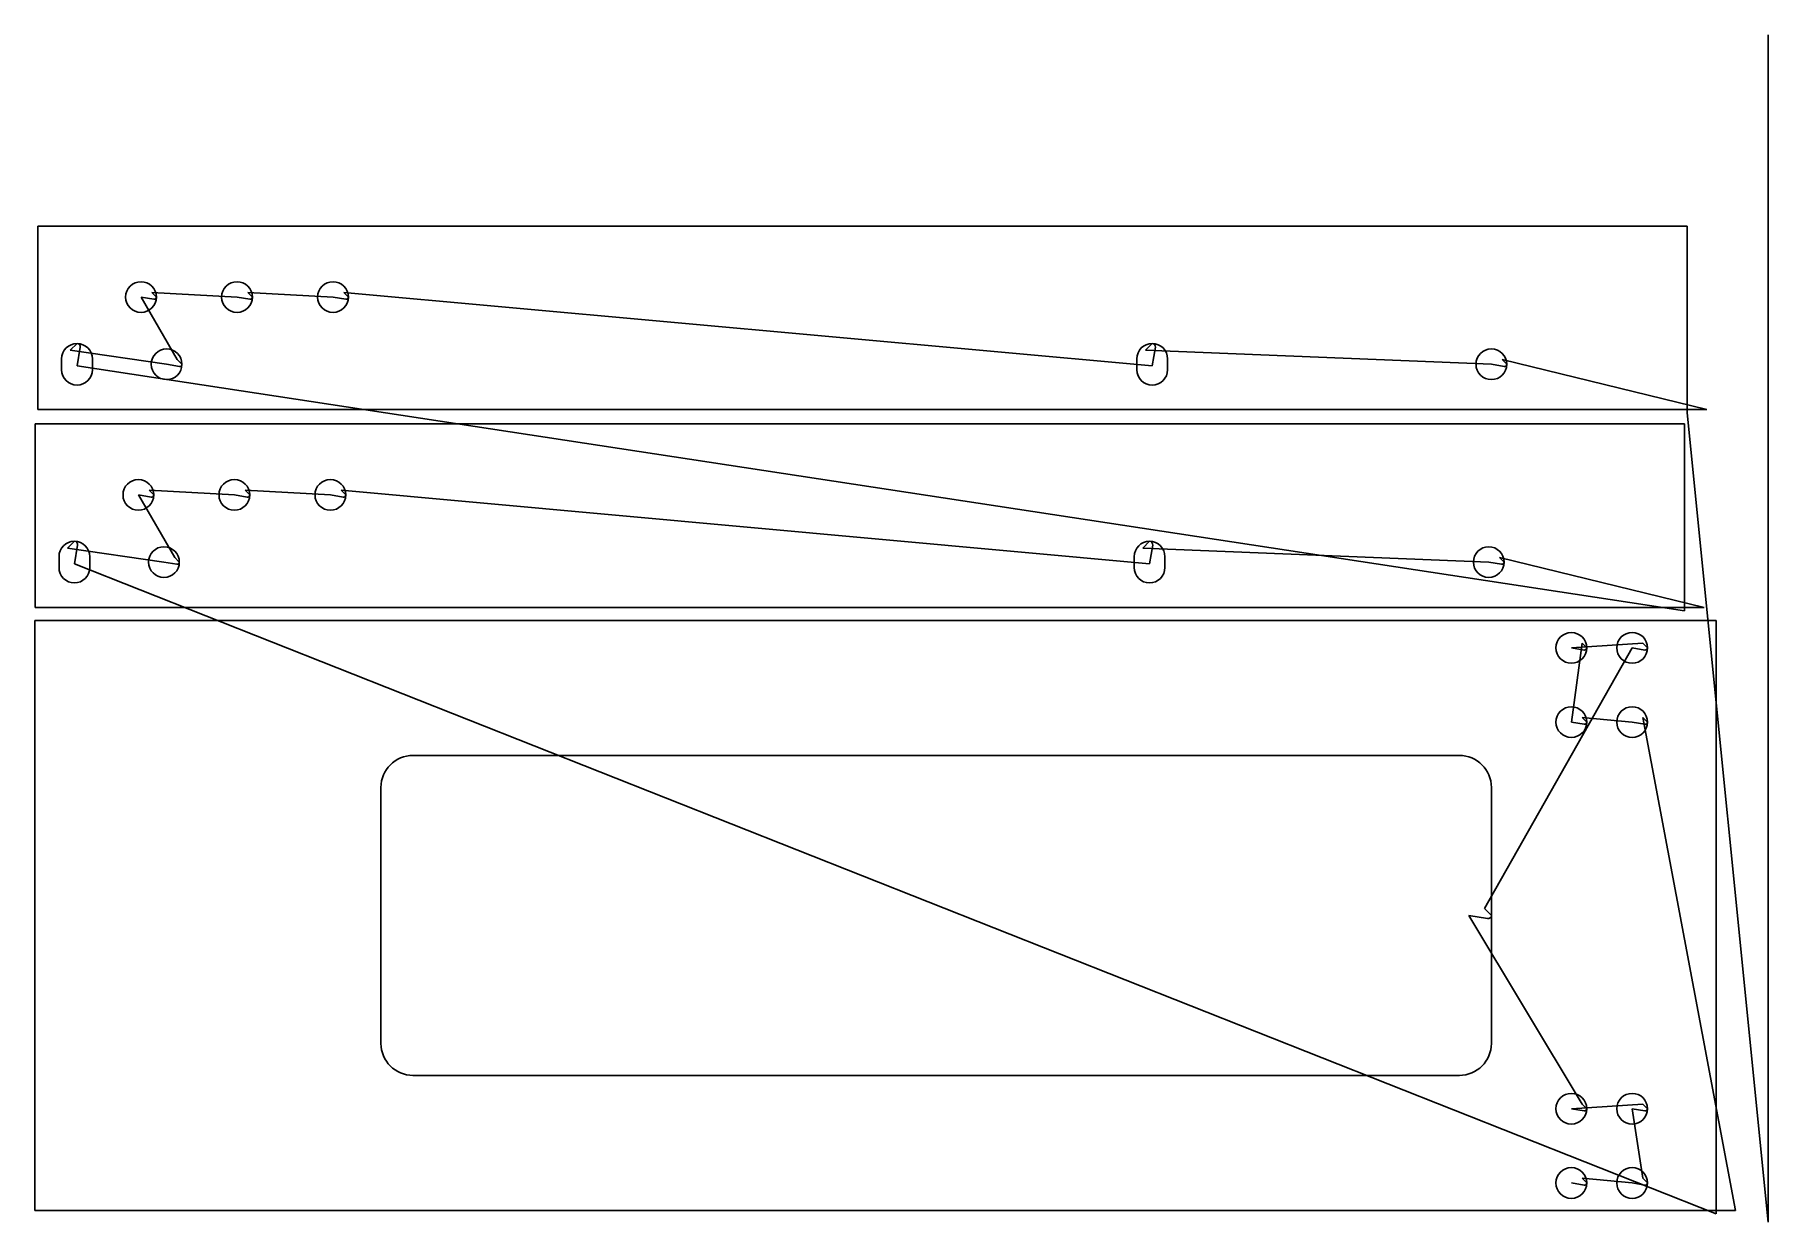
# Model space of a CAD drawing. Header units: metres. Extents: x 5144 to 7853, y 0 to 1855.
import ezdxf

# ---------------------------------------------------------------- set-up
doc = ezdxf.new("R2010")
doc.units = ezdxf.units.M

msp = doc.modelspace()

# ---------------------------------------------------------------- linework, layer by layer
at = {"layer": 'TOOL_0'}
for p, q in [((7853.377, 1854.403), (7853.377, 1855.403)), ((7853.377, 1), (7853.377, 1854.403)), ((5149.531, 1269.703), (5149.531, 1556.303)), ((5149.531, 1556.303), (7726.731, 1556.303)), ((7726.731, 1556.303), (7726.731, 1269.703)), ((5367.359, 1347.773), (5310.632, 1445.5)), ((5310.632, 1445.5), (5330.632, 1442.12)), ((5334.632, 1445.501), (5327.359, 1452.774)), ((5327.359, 1452.774), (5460.632, 1445.501)), ((5460.632, 1445.501), (5480.632, 1442.121)), ((5484.632, 1445.502), (5477.359, 1452.775)), ((5477.359, 1452.775), (5610.632, 1445.502)), ((5610.632, 1445.502), (5630.632, 1442.122)), ((5634.632, 1445.503), (5627.359, 1452.776)), ((5627.359, 1452.776), (6890.632, 1338.003)), ((5210.633, 1373), (5200.026, 1362.393)), ((5200.026, 1362.393), (5350.632, 1340.499)), ((5210.633, 1338), (5215.563, 1367.167)), ((6890.632, 1373.003), (6880.025, 1362.396)), ((6880.025, 1362.396), (7420.631, 1340.502)), ((6890.632, 1338.003), (6895.562, 1367.17)), ((5186.633, 1349), (5186.633, 1332)), ((7722.608, 955.324), (5210.633, 1338)), ((5234.633, 1332), (5234.633, 1349)), ((5350.632, 1340.499), (5370.632, 1337.119)), ((5374.632, 1340.5), (5367.359, 1347.773)), ((6866.632, 1349.003), (6866.632, 1332.003)), ((6914.632, 1332.003), (6914.632, 1349.003)), ((7420.631, 1340.502), (7440.631, 1337.122)), ((7444.631, 1340.503), (7437.358, 1347.776)), ((7437.358, 1347.776), (7757.46, 1269.703)), ((5145.408, 960.594), (5145.408, 1247.194)), ((5145.408, 1247.194), (7722.608, 1247.194)), ((7726.731, 1269.703), (5149.531, 1269.703)), ((7722.608, 1247.194), (7722.608, 960.594)), ((7757.46, 1269.703), (7726.731, 1269.703)), ((7726.731, 1269.703), (7726.731, 1264.433)), ((7726.731, 1264.433), (7853.377, 0)), ((5330.509, 1136.396), (5323.236, 1143.669)), ((5323.236, 1143.669), (5456.509, 1136.395)), ((5480.509, 1136.396), (5473.236, 1143.669)), ((5473.236, 1143.669), (5606.509, 1136.395)), ((5630.509, 1136.396), (5623.236, 1143.669)), ((5623.236, 1143.669), (6886.509, 1028.895)), ((5363.236, 1038.669), (5306.509, 1136.395)), ((5306.509, 1136.395), (5326.509, 1133.015)), ((5456.509, 1136.395), (5476.509, 1133.015)), ((5606.509, 1136.395), (5626.509, 1133.015)), ((5206.51, 1063.896), (5195.903, 1053.289)), ((5206.51, 1028.896), (5211.44, 1058.063)), ((6886.509, 1063.895), (6875.902, 1053.288)), ((6886.509, 1028.895), (6891.439, 1058.062)), ((5182.51, 1039.896), (5182.51, 1022.896)), ((5195.903, 1053.289), (5346.509, 1031.395)), ((5230.51, 1022.896), (5230.51, 1039.896)), ((5346.509, 1031.395), (5366.509, 1028.015)), ((5370.509, 1031.396), (5363.236, 1038.669)), ((6862.509, 1039.895), (6862.509, 1022.895)), ((6875.902, 1053.288), (7416.508, 1031.394)), ((6910.509, 1022.895), (6910.509, 1039.895)), ((7416.508, 1031.394), (7436.508, 1028.014)), ((7440.508, 1031.395), (7433.235, 1038.668)), ((7433.235, 1038.668), (7753.337, 960.594)), ((7771.682, 13.431), (5206.51, 1028.896)), ((7722.608, 960.594), (5145.408, 960.594)), ((7753.337, 960.594), (7722.608, 960.594)), ((7722.608, 960.594), (7722.608, 955.324)), ((5144.482, 18.573), (5144.482, 940.373)), ((5144.482, 940.373), (7771.682, 940.373)), ((7771.682, 940.373), (7771.682, 18.573)), ((7409.976, 490.08), (7640.582, 897.473)), ((7657.309, 904.747), (7545.582, 897.473)), ((7562.309, 904.747), (7545.582, 781.473)), ((7545.582, 897.473), (7565.582, 894.093)), ((7569.582, 897.474), (7562.309, 904.747)), ((7640.582, 897.473), (7660.582, 894.093)), ((7664.582, 897.474), (7657.309, 904.747)), ((7569.582, 781.474), (7562.309, 788.747)), ((7562.309, 788.747), (7640.582, 781.473)), ((7664.582, 781.474), (7657.309, 788.747)), ((7657.309, 788.747), (7802.21, 18.573)), ((7545.582, 781.473), (7565.582, 778.093)), ((7640.582, 781.473), (7660.582, 778.093)), ((7370.583, 729.473), (5735.583, 729.473)), ((5685.583, 679.473), (5685.583, 279.473)), ((7420.583, 479.473), (7420.583, 679.473)), ((7420.583, 479.473), (7409.976, 490.08)), ((7562.31, 184.747), (7385.583, 479.473)), ((7385.583, 479.473), (7414.75, 474.543)), ((7420.583, 279.473), (7420.583, 479.473)), ((5735.583, 229.473), (7370.583, 229.473)), ((7657.31, 184.747), (7545.583, 177.473)), ((7545.583, 177.473), (7565.583, 174.093)), ((7569.583, 177.474), (7562.31, 184.747)), ((7657.31, 68.747), (7640.583, 177.473)), ((7640.583, 177.473), (7660.583, 174.093)), ((7664.583, 177.474), (7657.31, 184.747)), ((7545.583, 61.473), (7565.583, 58.093)), ((7569.583, 61.474), (7562.31, 68.747)), ((7562.31, 68.747), (7640.583, 61.473)), ((7640.583, 61.473), (7660.583, 58.093)), ((7664.583, 61.474), (7657.31, 68.747)), ((7771.682, 18.573), (5144.482, 18.573)), ((7802.21, 18.573), (7771.682, 18.573)), ((7771.682, 18.573), (7771.682, 13.431)), ((7853.377, 0), (7853.377, 1)), ((7853.377, 1), (7853.377, 0)), ((7853.377, 0), (7853.377, 1))]:
    msp.add_line(p, q, dxfattribs=at)
for centre, radius, start, end in [((5310.632, 1445.501), 24, 0, 180), ((5460.632, 1445.502), 24, 0, 180), ((5610.632, 1445.503), 24, 0, 180), ((5310.632, 1445.501), 24, 180, 0), ((5331.203, 1445.501), 3.429, 260.41406, 0), ((5460.632, 1445.502), 24, 180, 0), ((5481.203, 1445.502), 3.429, 260.41406, 0), ((5610.632, 1445.503), 24, 180, 0), ((5631.203, 1445.503), 3.429, 260.41406, 0), ((5210.633, 1349), 24, 90, 180), ((5210.633, 1368), 5, 350.409571, 90), ((5210.633, 1349), 24, 0, 90), ((5350.632, 1340.5), 24, 0, 180), ((6890.632, 1349.003), 24, 90, 180), ((6890.632, 1368.003), 5, 350.409571, 90), ((6890.632, 1349.003), 24, 0, 90), ((7420.631, 1340.503), 24, 0, 180), ((5210.633, 1332), 24, 180, 0), ((5350.632, 1340.5), 24, 180, 0), ((5371.203, 1340.5), 3.429, 260.41406, 0), ((6890.632, 1332.003), 24, 180, 0), ((7420.631, 1340.503), 24, 180, 0), ((7441.202, 1340.503), 3.429, 260.41406, 0), ((5306.509, 1136.396), 24, 0, 180), ((5456.509, 1136.396), 24, 0, 180), ((5606.509, 1136.396), 24, 0, 180), ((5306.509, 1136.396), 24, 180, 0), ((5327.08, 1136.396), 3.429, 260.41406, 0), ((5456.509, 1136.396), 24, 180, 0), ((5477.08, 1136.396), 3.429, 260.41406, 0), ((5606.509, 1136.396), 24, 180, 0), ((5627.08, 1136.396), 3.429, 260.41406, 0), ((5206.51, 1039.896), 24, 90, 180), ((5206.51, 1058.896), 5, 350.409571, 90), ((5206.51, 1039.896), 24, 0, 90), ((6886.509, 1039.895), 24, 90, 180), ((6886.509, 1058.895), 5, 350.409571, 90), ((6886.509, 1039.895), 24, 0, 90), ((5346.509, 1031.396), 24, 0, 180), ((5346.509, 1031.396), 24, 180, 0), ((5367.08, 1031.396), 3.429, 260.41406, 0), ((7416.508, 1031.395), 24, 0, 180), ((7416.508, 1031.395), 24, 180, 0), ((7437.079, 1031.395), 3.429, 260.41406, 0), ((5206.51, 1022.896), 24, 180, 0), ((6886.509, 1022.895), 24, 180, 0), ((7545.582, 897.474), 24, 0, 180), ((7640.582, 897.474), 24, 0, 180), ((7545.582, 897.474), 24, 180, 0), ((7566.153, 897.474), 3.429, 260.41406, 0), ((7640.582, 897.474), 24, 180, 0), ((7661.153, 897.474), 3.429, 260.41406, 0), ((7545.582, 781.474), 24, 0, 180), ((7640.582, 781.474), 24, 0, 180), ((7545.582, 781.474), 24, 180, 0), ((7566.153, 781.474), 3.429, 260.41406, 0), ((7640.582, 781.474), 24, 180, 0), ((7661.153, 781.474), 3.429, 260.41406, 0), ((5735.583, 679.473), 50, 90, 180), ((7370.583, 679.473), 50, 0, 90), ((7415.583, 479.473), 5, 260.409571, 0), ((5735.583, 279.473), 50, 180, 270), ((7370.583, 279.473), 50, 270, 0), ((7545.583, 177.474), 24, 0, 180), ((7640.583, 177.474), 24, 0, 180), ((7545.583, 177.474), 24, 180, 0), ((7566.154, 177.474), 3.429, 260.41406, 0), ((7640.583, 177.474), 24, 180, 0), ((7661.154, 177.474), 3.429, 260.41406, 0), ((7545.583, 61.474), 24, 0, 180), ((7640.583, 61.474), 24, 0, 180), ((7545.583, 61.474), 24, 180, 0), ((7566.154, 61.474), 3.429, 260.41406, 0), ((7640.583, 61.474), 24, 180, 0), ((7661.154, 61.474), 3.429, 260.41406, 0)]:
    msp.add_arc(centre, radius, start, end, dxfattribs=at)

doc.saveas('drawing.dxf')
